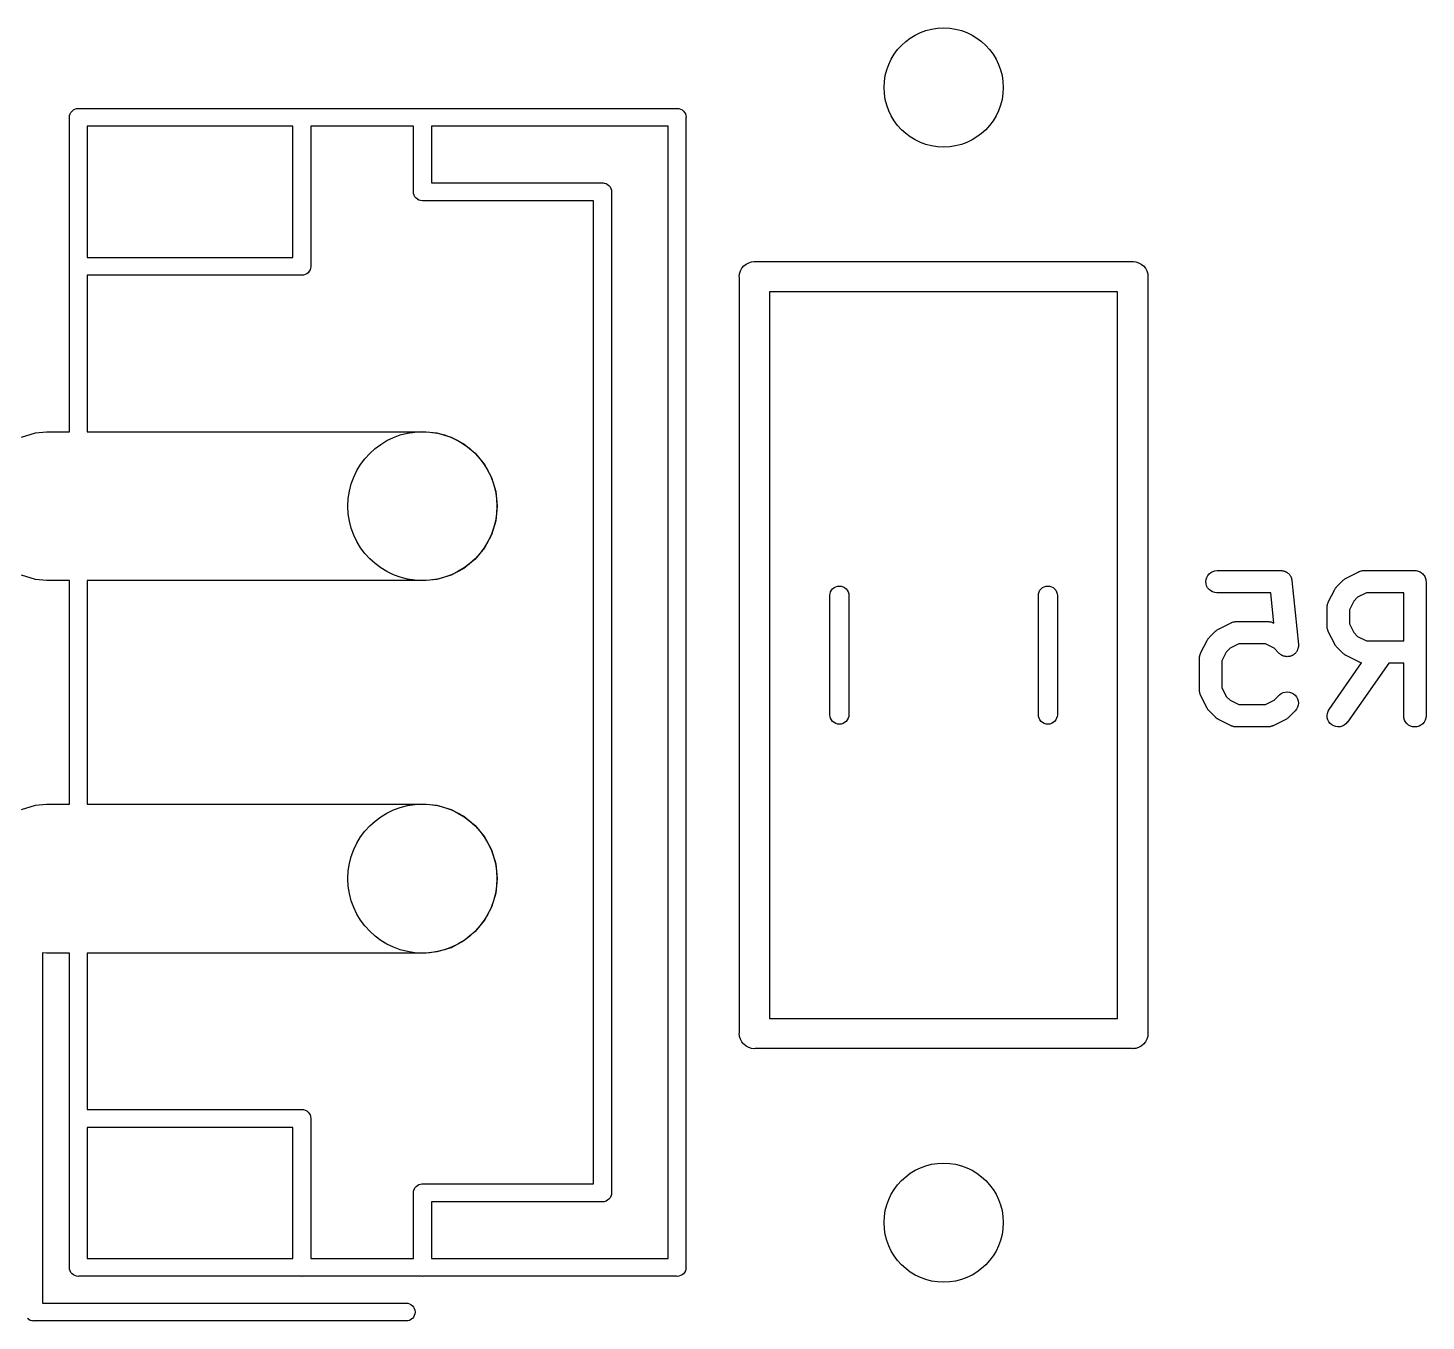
# Model space of a CAD drawing. Extents: x 4.93 to 6.76, y -5.59 to -2.93.
# Drawn here: x 6.3918 to 6.7614, y -4.7626 to -4.4209 of the extents above; entities that cross this region are included whole.
import ezdxf

# ---------------------------------------------------------------- set-up
doc = ezdxf.new("R2010")
doc.units = 0
doc.header["$MEASUREMENT"] = 0
doc.layers.add('BLACK', color=7, linetype='CONTINUOUS')

msp = doc.modelspace()

# ---------------------------------------------------------------- linework, layer by layer
at = {"layer": 'BLACK', "linetype": 'CONTINUOUS'}
for p, q in [((6.40344, -4.44281), (6.4038, -4.44251)), ((6.4038, -4.44251), (6.40421, -4.4423)), ((6.40421, -4.4423), (6.40466, -4.44216)), ((6.40466, -4.44216), (6.405, -4.44213)), ((6.405, -4.44213), (6.40512, -4.44211)), ((6.405, -4.44213), (6.405, -4.44213)), ((6.40512, -4.44211), (6.40523, -4.44213)), ((6.40523, -4.44213), (6.46406, -4.44213)), ((6.46406, -4.44213), (6.46417, -4.44211)), ((6.46417, -4.44211), (6.46429, -4.44213)), ((6.46429, -4.44213), (6.49595, -4.44213)), ((6.49595, -4.44213), (6.49606, -4.44211)), ((6.49606, -4.44211), (6.49618, -4.44213)), ((6.49618, -4.44213), (6.56327, -4.44213)), ((6.56327, -4.44213), (6.56339, -4.44211)), ((6.56339, -4.44211), (6.5635, -4.44213)), ((6.5635, -4.44213), (6.5635, -4.44213)), ((6.5635, -4.44213), (6.56385, -4.44216)), ((6.56385, -4.44216), (6.56429, -4.4423)), ((6.56429, -4.4423), (6.5647, -4.44251)), ((6.5647, -4.44251), (6.56506, -4.44281)), ((6.40274, -4.44449), (6.40279, -4.44403)), ((6.40276, -4.4446), (6.40274, -4.44449)), ((6.40276, -4.48374), (6.40276, -4.4446)), ((6.40279, -4.44403), (6.40293, -4.44358)), ((6.40293, -4.44358), (6.40314, -4.44317)), ((6.40314, -4.44317), (6.40344, -4.44281)), ((6.56506, -4.44281), (6.56536, -4.44317)), ((6.56536, -4.44317), (6.56558, -4.44358)), ((6.56558, -4.44358), (6.56571, -4.44403)), ((6.56571, -4.44403), (6.56576, -4.44449)), ((6.56576, -4.44449), (6.56575, -4.4446)), ((6.56575, -4.4446), (6.56575, -4.74831)), ((6.40748, -4.44685), (6.40748, -4.4815)), ((6.46181, -4.44685), (6.40748, -4.44685)), ((6.46181, -4.4815), (6.46181, -4.44685)), ((6.46654, -4.44685), (6.46654, -4.48374)), ((6.4937, -4.44685), (6.46654, -4.44685)), ((6.4937, -4.46406), (6.4937, -4.44685)), ((6.49843, -4.44685), (6.49843, -4.46181)), ((6.56102, -4.44685), (6.49843, -4.44685)), ((6.56102, -4.74606), (6.56102, -4.44685)), ((6.49369, -4.46417), (6.4937, -4.46406)), ((6.49373, -4.46464), (6.49369, -4.46417)), ((6.49387, -4.46508), (6.49373, -4.46464)), ((6.49843, -4.46181), (6.54358, -4.46181)), ((6.54358, -4.46181), (6.5437, -4.4618)), ((6.5437, -4.4618), (6.54382, -4.46181)), ((6.54382, -4.46181), (6.54416, -4.46185)), ((6.54416, -4.46185), (6.54461, -4.46198)), ((6.54461, -4.46198), (6.54502, -4.4622)), ((6.54502, -4.4622), (6.54538, -4.46249)), ((6.54538, -4.46249), (6.54567, -4.46285)), ((6.54567, -4.46285), (6.54589, -4.46326)), ((6.54589, -4.46326), (6.54603, -4.46371)), ((6.54603, -4.46371), (6.54607, -4.46417)), ((6.54607, -4.46417), (6.54606, -4.46429)), ((6.54606, -4.46429), (6.54606, -4.72862)), ((6.49398, -4.46529), (6.49387, -4.46508)), ((6.49409, -4.46549), (6.49398, -4.46529)), ((6.49438, -4.46585), (6.49409, -4.46549)), ((6.49474, -4.46615), (6.49438, -4.46585)), ((6.49515, -4.46637), (6.49474, -4.46615)), ((6.4956, -4.4665), (6.49515, -4.46637)), ((6.49606, -4.46655), (6.4956, -4.4665)), ((6.49618, -4.46654), (6.49606, -4.46655)), ((6.54134, -4.46654), (6.49618, -4.46654)), ((6.54134, -4.72638), (6.54134, -4.46654)), ((6.40748, -4.4815), (6.46181, -4.4815)), ((6.58163, -4.48327), (6.58232, -4.4829)), ((6.58232, -4.4829), (6.58307, -4.48267)), ((6.58307, -4.48267), (6.58366, -4.48261)), ((6.58366, -4.48261), (6.58386, -4.48259)), ((6.58386, -4.48259), (6.58405, -4.48261)), ((6.58405, -4.48261), (6.68366, -4.48261)), ((6.68366, -4.48261), (6.68386, -4.48259)), ((6.68386, -4.48259), (6.68405, -4.48261)), ((6.68405, -4.48261), (6.68464, -4.48267)), ((6.68464, -4.48267), (6.6854, -4.4829)), ((6.6854, -4.4829), (6.68609, -4.48327)), ((6.40274, -4.48386), (6.40276, -4.48374)), ((6.40276, -4.48397), (6.40274, -4.48386)), ((6.40276, -4.52756), (6.40276, -4.48397)), ((6.46406, -4.48622), (6.40748, -4.48622)), ((6.40748, -4.48622), (6.40748, -4.52756)), ((6.46417, -4.48623), (6.46406, -4.48622)), ((6.46464, -4.48619), (6.46417, -4.48623)), ((6.46508, -4.48605), (6.46464, -4.48619)), ((6.46549, -4.48583), (6.46508, -4.48605)), ((6.46585, -4.48554), (6.46549, -4.48583)), ((6.46615, -4.48518), (6.46585, -4.48554)), ((6.46637, -4.48477), (6.46615, -4.48518)), ((6.4665, -4.48432), (6.46637, -4.48477)), ((6.46654, -4.48397), (6.4665, -4.48432)), ((6.46654, -4.48374), (6.46655, -4.48386)), ((6.46655, -4.48386), (6.46654, -4.48397)), ((6.57984, -4.48661), (6.57992, -4.48583)), ((6.57986, -4.48681), (6.57984, -4.48661)), ((6.57986, -4.68642), (6.57986, -4.48681)), ((6.57992, -4.48583), (6.58014, -4.48508)), ((6.58014, -4.48508), (6.58052, -4.48438)), ((6.58052, -4.48438), (6.58102, -4.48377)), ((6.58102, -4.48377), (6.58163, -4.48327)), ((6.68609, -4.48327), (6.6867, -4.48377)), ((6.6867, -4.48377), (6.6872, -4.48438)), ((6.6872, -4.48438), (6.68757, -4.48508)), ((6.68757, -4.48508), (6.6878, -4.48583)), ((6.6878, -4.48583), (6.68788, -4.48661)), ((6.68788, -4.48661), (6.68786, -4.48681)), ((6.68786, -4.48681), (6.68786, -4.68642)), ((6.58786, -4.49061), (6.58786, -4.68261)), ((6.67986, -4.49061), (6.58786, -4.49061)), ((6.67986, -4.68261), (6.67986, -4.49061)), ((6.39378, -4.52784), (6.39667, -4.52756)), ((6.39667, -4.52756), (6.40276, -4.52756)), ((6.40748, -4.52756), (6.49703, -4.52756)), ((6.49703, -4.52756), (6.49992, -4.52784)), ((6.39007, -4.52897), (6.39378, -4.52784)), ((6.49992, -4.52784), (6.50363, -4.52897)), ((6.50363, -4.52897), (6.50705, -4.5308)), ((6.50705, -4.5308), (6.51005, -4.53326)), ((6.51005, -4.53326), (6.51251, -4.53625)), ((6.51251, -4.53625), (6.51434, -4.53967)), ((6.51434, -4.53967), (6.51546, -4.54339)), ((6.51546, -4.54339), (6.51584, -4.54724)), ((6.51584, -4.54724), (6.51546, -4.5511)), ((6.51546, -4.5511), (6.51434, -4.55481)), ((6.51434, -4.55481), (6.51251, -4.55823)), ((6.51251, -4.55823), (6.51005, -4.56123)), ((6.50705, -4.56369), (6.50363, -4.56552)), ((6.51005, -4.56123), (6.50705, -4.56369)), ((6.7045, -4.56475), (6.70501, -4.56448)), ((6.70501, -4.56448), (6.70556, -4.56431)), ((6.70556, -4.56431), (6.70613, -4.56426)), ((6.70613, -4.56426), (6.723, -4.56426)), ((6.723, -4.56426), (6.72304, -4.56426)), ((6.72304, -4.56426), (6.72318, -4.56427)), ((6.72318, -4.56427), (6.72331, -4.56427)), ((6.72331, -4.56427), (6.72346, -4.5643)), ((6.72346, -4.5643), (6.72362, -4.56432)), ((6.72362, -4.56432), (6.72374, -4.56436)), ((6.72374, -4.56436), (6.72387, -4.56439)), ((6.72387, -4.56439), (6.72402, -4.56445)), ((6.72402, -4.56445), (6.72417, -4.5645)), ((6.72417, -4.5645), (6.72428, -4.56456)), ((6.74362, -4.56457), (6.74365, -4.56455)), ((6.74365, -4.56455), (6.74374, -4.56452)), ((6.74374, -4.56452), (6.74381, -4.56448)), ((6.74381, -4.56448), (6.74401, -4.56442)), ((6.74401, -4.56442), (6.7442, -4.56435)), ((6.7442, -4.56435), (6.74428, -4.56434)), ((6.74428, -4.56434), (6.74436, -4.56431)), ((6.74436, -4.56431), (6.74457, -4.56429)), ((6.74457, -4.56429), (6.74476, -4.56426)), ((6.74476, -4.56426), (6.74485, -4.56427)), ((6.74485, -4.56427), (6.74494, -4.56426)), ((6.74494, -4.56426), (6.75844, -4.56426)), ((6.75844, -4.56426), (6.75846, -4.56426)), ((6.75846, -4.56426), (6.75846, -4.56426)), ((6.75846, -4.56426), (6.75846, -4.56426)), ((6.75846, -4.56426), (6.75848, -4.56426)), ((6.75848, -4.56426), (6.75876, -4.56429)), ((6.75876, -4.56429), (6.75903, -4.56432)), ((6.75903, -4.56432), (6.75904, -4.56432)), ((6.75904, -4.56432), (6.75905, -4.56432)), ((6.75905, -4.56432), (6.75931, -4.56441)), ((6.75931, -4.56441), (6.75958, -4.56449)), ((6.75958, -4.56449), (6.75959, -4.56449)), ((6.75959, -4.56449), (6.7596, -4.5645)), ((6.7596, -4.5645), (6.75984, -4.56463)), ((6.39378, -4.56664), (6.39007, -4.56552)), ((6.39667, -4.56693), (6.39378, -4.56664)), ((6.40276, -4.56693), (6.39667, -4.56693)), ((6.40276, -4.62598), (6.40276, -4.56693)), ((6.49703, -4.56693), (6.40748, -4.56693)), ((6.40748, -4.56693), (6.40748, -4.62598)), ((6.49992, -4.56664), (6.49703, -4.56693)), ((6.50363, -4.56552), (6.49992, -4.56664)), ((6.70318, -4.56719), (6.70324, -4.56662)), ((6.70323, -4.56776), (6.70318, -4.56719)), ((6.70339, -4.56832), (6.70323, -4.56776)), ((6.70324, -4.56662), (6.70341, -4.56607)), ((6.70341, -4.56607), (6.70368, -4.56556)), ((6.70368, -4.56556), (6.70405, -4.56512)), ((6.70405, -4.56512), (6.7045, -4.56475)), ((6.72428, -4.56456), (6.7244, -4.56461)), ((6.7244, -4.56461), (6.72453, -4.5647)), ((6.72453, -4.5647), (6.72467, -4.56477)), ((6.72467, -4.56477), (6.72477, -4.56486)), ((6.72477, -4.56486), (6.72488, -4.56493)), ((6.72488, -4.56493), (6.72499, -4.56504)), ((6.72499, -4.56504), (6.72511, -4.56514)), ((6.72511, -4.56514), (6.7252, -4.56525)), ((6.7252, -4.56525), (6.72529, -4.56534)), ((6.72529, -4.56534), (6.72538, -4.56547)), ((6.72538, -4.56547), (6.72547, -4.56559)), ((6.72547, -4.56559), (6.72553, -4.56571)), ((6.72553, -4.56571), (6.72561, -4.56582)), ((6.72561, -4.56582), (6.72567, -4.56596)), ((6.72567, -4.56596), (6.72574, -4.5661)), ((6.72574, -4.5661), (6.72578, -4.56623)), ((6.72578, -4.56623), (6.72583, -4.56635)), ((6.72583, -4.56635), (6.72586, -4.56651)), ((6.72586, -4.56651), (6.7259, -4.56666)), ((6.7259, -4.56666), (6.72592, -4.56679)), ((6.72592, -4.56679), (6.72594, -4.56692)), ((6.72594, -4.56692), (6.72763, -4.58379)), ((6.73779, -4.5685), (6.73948, -4.56681)), ((6.73948, -4.56681), (6.7395, -4.56678)), ((6.7395, -4.56678), (6.73963, -4.56668)), ((6.73963, -4.56668), (6.73976, -4.56656)), ((6.73976, -4.56656), (6.73986, -4.5665)), ((6.73986, -4.5665), (6.73996, -4.56642)), ((6.73996, -4.56642), (6.7401, -4.56635)), ((6.7401, -4.56635), (6.74024, -4.56626)), ((6.74024, -4.56626), (6.74362, -4.56457)), ((6.75984, -4.56463), (6.76009, -4.56476)), ((6.76009, -4.56476), (6.7601, -4.56477)), ((6.7601, -4.56477), (6.7601, -4.56477)), ((6.7601, -4.56477), (6.76032, -4.56495)), ((6.76032, -4.56495), (6.76053, -4.56513)), ((6.76053, -4.56513), (6.76054, -4.56514)), ((6.76054, -4.56514), (6.76055, -4.56514)), ((6.76055, -4.56514), (6.76072, -4.56536)), ((6.76072, -4.56536), (6.7609, -4.56558)), ((6.7609, -4.56558), (6.7609, -4.56559)), ((6.7609, -4.56559), (6.76091, -4.56559)), ((6.76091, -4.56559), (6.76104, -4.56584)), ((6.76104, -4.56584), (6.76117, -4.56609)), ((6.76117, -4.56609), (6.76117, -4.5661)), ((6.76117, -4.5661), (6.76117, -4.5661)), ((6.76117, -4.5661), (6.76125, -4.56637)), ((6.76125, -4.56637), (6.76133, -4.56664)), ((6.76133, -4.56664), (6.76133, -4.56665)), ((6.76133, -4.56665), (6.76134, -4.56666)), ((6.76134, -4.56666), (6.76136, -4.56693)), ((6.76136, -4.56693), (6.76139, -4.56721)), ((6.76139, -4.56721), (6.76139, -4.60264)), ((6.6038, -4.57074), (6.60384, -4.57038)), ((6.6038, -4.60248), (6.6038, -4.57074)), ((6.60384, -4.57038), (6.60398, -4.5699)), ((6.60398, -4.5699), (6.60421, -4.56947)), ((6.60421, -4.56947), (6.60452, -4.56909)), ((6.60452, -4.56909), (6.6049, -4.56878)), ((6.6049, -4.56878), (6.60534, -4.56855)), ((6.60534, -4.56855), (6.60581, -4.5684)), ((6.60581, -4.5684), (6.6063, -4.56835)), ((6.6063, -4.56835), (6.60679, -4.5684)), ((6.60679, -4.5684), (6.60726, -4.56855)), ((6.60726, -4.56855), (6.60769, -4.56878)), ((6.60769, -4.56878), (6.60808, -4.56909)), ((6.60808, -4.56909), (6.60839, -4.56947)), ((6.60839, -4.56947), (6.60862, -4.5699)), ((6.60862, -4.5699), (6.60876, -4.57038)), ((6.60876, -4.57038), (6.6088, -4.57074)), ((6.6088, -4.57074), (6.6088, -4.60248)), ((6.65892, -4.57074), (6.65895, -4.57038)), ((6.65892, -4.60248), (6.65892, -4.57074)), ((6.65895, -4.57038), (6.6591, -4.5699)), ((6.6591, -4.5699), (6.65933, -4.56947)), ((6.65933, -4.56947), (6.65964, -4.56909)), ((6.65964, -4.56909), (6.66002, -4.56878)), ((6.66002, -4.56878), (6.66046, -4.56855)), ((6.66046, -4.56855), (6.66093, -4.5684)), ((6.66093, -4.5684), (6.66142, -4.56835)), ((6.66142, -4.56835), (6.66191, -4.5684)), ((6.66191, -4.5684), (6.66238, -4.56855)), ((6.66238, -4.56855), (6.66281, -4.56878)), ((6.66281, -4.56878), (6.66319, -4.56909)), ((6.66319, -4.56909), (6.66351, -4.56947)), ((6.66351, -4.56947), (6.66374, -4.5699)), ((6.66374, -4.5699), (6.66388, -4.57038)), ((6.66388, -4.57038), (6.66392, -4.57074)), ((6.66392, -4.57074), (6.66392, -4.60248)), ((6.70366, -4.56883), (6.70339, -4.56832)), ((6.70402, -4.56928), (6.70366, -4.56883)), ((6.70446, -4.56965), (6.70402, -4.56928)), ((6.70497, -4.56992), (6.70446, -4.56965)), ((6.70552, -4.5701), (6.70497, -4.56992)), ((6.70609, -4.57016), (6.70552, -4.5701)), ((6.70613, -4.57016), (6.70609, -4.57016)), ((6.72033, -4.57016), (6.70613, -4.57016)), ((6.72113, -4.57816), (6.72033, -4.57016)), ((6.73555, -4.57264), (6.73724, -4.56926)), ((6.73724, -4.56926), (6.73725, -4.56923)), ((6.73725, -4.56923), (6.73734, -4.56909)), ((6.73734, -4.56909), (6.73742, -4.56894)), ((6.73742, -4.56894), (6.7375, -4.56885)), ((6.7375, -4.56885), (6.73757, -4.56874)), ((6.73757, -4.56874), (6.73768, -4.56863)), ((6.73768, -4.56863), (6.73779, -4.5685)), ((6.74331, -4.57132), (6.7423, -4.57233)), ((6.74564, -4.57016), (6.74331, -4.57132)), ((6.75548, -4.57016), (6.74564, -4.57016)), ((6.75548, -4.58282), (6.75548, -4.57016)), ((6.73524, -4.57374), (6.73528, -4.57355)), ((6.73525, -4.57383), (6.73524, -4.57374)), ((6.73524, -4.57392), (6.73525, -4.57383)), ((6.73524, -4.57396), (6.73524, -4.57392)), ((6.73524, -4.57902), (6.73524, -4.57396)), ((6.73528, -4.57355), (6.7353, -4.57335)), ((6.7353, -4.57335), (6.73533, -4.57326)), ((6.73533, -4.57326), (6.73534, -4.57318)), ((6.73534, -4.57318), (6.73541, -4.57299)), ((6.73541, -4.57299), (6.73548, -4.5728)), ((6.73548, -4.5728), (6.73552, -4.57272)), ((6.73552, -4.57272), (6.73555, -4.57264)), ((6.7423, -4.57233), (6.74114, -4.57466)), ((6.74114, -4.57466), (6.74114, -4.57832)), ((6.7065, -4.57975), (6.70987, -4.57807)), ((6.70987, -4.57807), (6.70991, -4.57805)), ((6.70991, -4.57805), (6.70999, -4.57802)), ((6.70999, -4.57802), (6.71007, -4.57798)), ((6.71007, -4.57798), (6.71026, -4.57792)), ((6.71026, -4.57792), (6.71045, -4.57785)), ((6.71045, -4.57785), (6.71054, -4.57784)), ((6.71054, -4.57784), (6.71062, -4.57781)), ((6.71062, -4.57781), (6.71082, -4.57779)), ((6.71082, -4.57779), (6.71102, -4.57776)), ((6.71102, -4.57776), (6.71111, -4.57776)), ((6.71111, -4.57776), (6.71119, -4.57776)), ((6.71119, -4.57776), (6.71963, -4.57776)), ((6.71963, -4.57776), (6.71967, -4.57776)), ((6.71967, -4.57776), (6.71976, -4.57777)), ((6.71976, -4.57777), (6.71984, -4.57776)), ((6.71984, -4.57776), (6.72004, -4.5778)), ((6.72004, -4.5778), (6.72024, -4.57782)), ((6.72024, -4.57782), (6.72033, -4.57785)), ((6.72033, -4.57785), (6.72041, -4.57786)), ((6.72041, -4.57786), (6.7206, -4.57793)), ((6.7206, -4.57793), (6.72079, -4.57799)), ((6.72079, -4.57799), (6.72087, -4.57804)), ((6.72087, -4.57804), (6.72095, -4.57807)), ((6.72095, -4.57807), (6.72113, -4.57816)), ((6.73524, -4.57911), (6.73524, -4.57902)), ((6.73524, -4.57919), (6.73524, -4.57911)), ((6.73527, -4.57939), (6.73524, -4.57919)), ((6.74114, -4.57832), (6.7423, -4.58065)), ((6.7018, -4.58614), (6.70349, -4.58276)), ((6.70349, -4.58276), (6.70351, -4.58273)), ((6.70351, -4.58273), (6.7036, -4.58259)), ((6.7036, -4.58259), (6.70368, -4.58244)), ((6.70368, -4.58244), (6.70375, -4.58235)), ((6.70375, -4.58235), (6.70382, -4.58224)), ((6.70382, -4.58224), (6.70394, -4.58212)), ((6.70394, -4.58212), (6.70404, -4.582)), ((6.70404, -4.582), (6.70573, -4.58031)), ((6.70573, -4.58031), (6.70576, -4.58028)), ((6.70576, -4.58028), (6.70589, -4.58018)), ((6.70589, -4.58018), (6.70601, -4.58006)), ((6.70601, -4.58006), (6.70611, -4.58)), ((6.70611, -4.58), (6.70621, -4.57992)), ((6.70621, -4.57992), (6.70636, -4.57984)), ((6.70636, -4.57984), (6.7065, -4.57975)), ((6.73529, -4.57959), (6.73527, -4.57939)), ((6.73532, -4.57968), (6.73529, -4.57959)), ((6.73533, -4.57976), (6.73532, -4.57968)), ((6.7354, -4.57995), (6.73533, -4.57976)), ((6.73546, -4.58015), (6.7354, -4.57995)), ((6.7355, -4.58022), (6.73546, -4.58015)), ((6.73553, -4.5803), (6.7355, -4.58022)), ((6.73555, -4.58034), (6.73553, -4.5803)), ((6.73724, -4.58372), (6.73555, -4.58034)), ((6.7423, -4.58065), (6.74331, -4.58166)), ((6.74331, -4.58166), (6.74564, -4.58282)), ((6.74564, -4.58282), (6.75548, -4.58282)), ((6.70158, -4.58676), (6.7016, -4.58668)), ((6.7016, -4.58668), (6.70167, -4.58649)), ((6.70167, -4.58649), (6.70173, -4.58629)), ((6.70173, -4.58629), (6.70177, -4.58622)), ((6.70177, -4.58622), (6.7018, -4.58614)), ((6.70856, -4.58583), (6.7074, -4.58815)), ((6.70957, -4.58482), (6.70856, -4.58583)), ((6.71189, -4.58366), (6.70957, -4.58482)), ((6.71893, -4.58366), (6.71189, -4.58366)), ((6.72125, -4.58482), (6.71893, -4.58366)), ((6.7226, -4.58617), (6.72125, -4.58482)), ((6.72271, -4.58626), (6.7226, -4.58617)), ((6.72281, -4.58636), (6.72271, -4.58626)), ((6.72293, -4.58644), (6.72281, -4.58636)), ((6.72305, -4.58654), (6.72293, -4.58644)), ((6.72317, -4.5866), (6.72305, -4.58654)), ((6.72329, -4.58668), (6.72317, -4.5866)), ((6.72343, -4.58674), (6.72329, -4.58668)), ((6.72606, -4.5867), (6.72593, -4.58675)), ((6.72619, -4.58662), (6.72606, -4.5867)), ((6.72632, -4.58655), (6.72619, -4.58662)), ((6.72643, -4.58646), (6.72632, -4.58655)), ((6.72655, -4.58638), (6.72643, -4.58646)), ((6.72665, -4.58628), (6.72655, -4.58638)), ((6.72676, -4.58619), (6.72665, -4.58628)), ((6.72685, -4.58608), (6.72676, -4.58619)), ((6.72696, -4.58598), (6.72685, -4.58608)), ((6.72704, -4.58586), (6.72696, -4.58598)), ((6.72713, -4.58574), (6.72704, -4.58586)), ((6.7272, -4.58562), (6.72713, -4.58574)), ((6.72728, -4.5855), (6.7272, -4.58562)), ((6.72734, -4.58537), (6.72728, -4.5855)), ((6.72741, -4.58524), (6.72734, -4.58537)), ((6.72745, -4.5851), (6.72741, -4.58524)), ((6.72751, -4.58497), (6.72745, -4.5851)), ((6.72754, -4.58483), (6.72751, -4.58497)), ((6.72758, -4.58469), (6.72754, -4.58483)), ((6.7276, -4.58455), (6.72758, -4.58469)), ((6.72763, -4.58441), (6.7276, -4.58455)), ((6.72763, -4.58379), (6.72763, -4.58383)), ((6.72763, -4.58383), (6.72763, -4.58397)), ((6.72763, -4.58397), (6.72764, -4.58411)), ((6.72764, -4.58411), (6.72763, -4.58426)), ((6.72763, -4.58426), (6.72763, -4.58441)), ((6.73732, -4.58386), (6.73724, -4.58372)), ((6.7374, -4.584), (6.73732, -4.58386)), ((6.73748, -4.5841), (6.7374, -4.584)), ((6.73754, -4.5842), (6.73748, -4.5841)), ((6.73766, -4.58432), (6.73754, -4.5842)), ((6.73776, -4.58445), (6.73766, -4.58432)), ((6.73779, -4.58448), (6.73776, -4.58445)), ((6.73948, -4.58617), (6.73779, -4.58448)), ((6.7396, -4.58628), (6.73948, -4.58617)), ((6.73972, -4.58639), (6.7396, -4.58628)), ((6.73983, -4.58646), (6.73972, -4.58639)), ((6.73992, -4.58654), (6.73983, -4.58646)), ((6.74007, -4.58662), (6.73992, -4.58654)), ((6.74021, -4.58671), (6.74007, -4.58662)), ((6.74024, -4.58672), (6.74021, -4.58671)), ((6.74362, -4.58841), (6.74024, -4.58672)), ((6.70149, -4.58742), (6.7015, -4.58733)), ((6.70149, -4.58746), (6.70149, -4.58742)), ((6.70149, -4.59589), (6.70149, -4.58746)), ((6.7015, -4.58724), (6.70153, -4.58704)), ((6.7015, -4.58733), (6.7015, -4.58724)), ((6.70153, -4.58704), (6.70155, -4.58684)), ((6.70155, -4.58684), (6.70158, -4.58676)), ((6.7074, -4.58815), (6.7074, -4.5952)), ((6.72356, -4.58681), (6.72343, -4.58674)), ((6.72369, -4.58685), (6.72356, -4.58681)), ((6.72382, -4.58691), (6.72369, -4.58685)), ((6.72397, -4.58693), (6.72382, -4.58691)), ((6.72411, -4.58698), (6.72397, -4.58693)), ((6.72425, -4.58699), (6.72411, -4.58698)), ((6.72439, -4.58702), (6.72425, -4.58699)), ((6.72453, -4.58702), (6.72439, -4.58702)), ((6.72468, -4.58704), (6.72453, -4.58702)), ((6.72482, -4.58702), (6.72468, -4.58704)), ((6.72496, -4.58702), (6.72482, -4.58702)), ((6.72511, -4.587), (6.72496, -4.58702)), ((6.72525, -4.58698), (6.72511, -4.587)), ((6.72539, -4.58694), (6.72525, -4.58698)), ((6.72553, -4.58691), (6.72539, -4.58694)), ((6.72567, -4.58686), (6.72553, -4.58691)), ((6.72581, -4.58682), (6.72567, -4.58686)), ((6.72593, -4.58675), (6.72581, -4.58682)), ((6.73577, -4.60095), (6.74437, -4.58866)), ((6.75154, -4.58872), (6.74061, -4.60434)), ((6.7437, -4.58844), (6.74362, -4.58841)), ((6.74377, -4.58848), (6.7437, -4.58844)), ((6.74397, -4.58855), (6.74377, -4.58848)), ((6.74416, -4.58862), (6.74397, -4.58855)), ((6.74424, -4.58863), (6.74416, -4.58862)), ((6.74432, -4.58866), (6.74424, -4.58863)), ((6.74437, -4.58866), (6.74432, -4.58866)), ((6.75548, -4.58872), (6.75154, -4.58872)), ((6.75548, -4.60264), (6.75548, -4.58872)), ((6.7015, -4.59598), (6.70149, -4.59589)), ((6.7015, -4.59607), (6.7015, -4.59598)), ((6.70153, -4.59627), (6.7015, -4.59607)), ((6.70155, -4.59647), (6.70153, -4.59627)), ((6.70157, -4.59655), (6.70155, -4.59647)), ((6.70159, -4.59664), (6.70157, -4.59655)), ((6.70165, -4.59683), (6.70159, -4.59664)), ((6.70171, -4.59702), (6.70165, -4.59683)), ((6.70175, -4.5971), (6.70171, -4.59702)), ((6.70178, -4.59718), (6.70175, -4.5971)), ((6.7018, -4.59721), (6.70178, -4.59718)), ((6.70349, -4.60059), (6.7018, -4.59721)), ((6.7074, -4.5952), (6.70856, -4.59752)), ((6.70856, -4.59752), (6.70957, -4.59853)), ((6.72125, -4.59853), (6.7226, -4.59718)), ((6.7226, -4.59718), (6.72263, -4.59715)), ((6.72263, -4.59715), (6.72308, -4.59679)), ((6.72308, -4.59679), (6.72359, -4.59653)), ((6.72359, -4.59653), (6.72415, -4.59637)), ((6.72415, -4.59637), (6.72472, -4.59632)), ((6.72472, -4.59632), (6.72529, -4.59638)), ((6.72529, -4.59638), (6.72584, -4.59655)), ((6.72584, -4.59655), (6.72635, -4.59683)), ((6.72635, -4.59683), (6.72679, -4.5972)), ((6.72679, -4.5972), (6.72716, -4.59764)), ((6.72716, -4.59764), (6.72742, -4.59815)), ((6.70358, -4.60073), (6.70349, -4.60059)), ((6.70365, -4.60088), (6.70358, -4.60073)), ((6.70373, -4.60097), (6.70365, -4.60088)), ((6.7038, -4.60108), (6.70373, -4.60097)), ((6.70391, -4.6012), (6.7038, -4.60108)), ((6.70401, -4.60133), (6.70391, -4.6012)), ((6.70404, -4.60136), (6.70401, -4.60133)), ((6.70573, -4.60304), (6.70404, -4.60136)), ((6.70957, -4.59853), (6.71189, -4.59969)), ((6.71189, -4.59969), (6.71893, -4.59969)), ((6.71893, -4.59969), (6.72125, -4.59853)), ((6.72678, -4.60136), (6.72509, -4.60304)), ((6.72714, -4.60091), (6.72678, -4.60136)), ((6.72742, -4.6004), (6.72714, -4.60091)), ((6.72742, -4.59815), (6.72759, -4.59871)), ((6.72759, -4.59985), (6.72742, -4.6004)), ((6.72759, -4.59871), (6.72764, -4.59928)), ((6.72764, -4.59928), (6.72759, -4.59985)), ((6.73531, -4.602), (6.73549, -4.60145)), ((6.73549, -4.60145), (6.73577, -4.60095)), ((6.60384, -4.60285), (6.6038, -4.60248)), ((6.60398, -4.60332), (6.60384, -4.60285)), ((6.60421, -4.60376), (6.60398, -4.60332)), ((6.60452, -4.60414), (6.60421, -4.60376)), ((6.6049, -4.60445), (6.60452, -4.60414)), ((6.60534, -4.60468), (6.6049, -4.60445)), ((6.60581, -4.60483), (6.60534, -4.60468)), ((6.6063, -4.60487), (6.60581, -4.60483)), ((6.60679, -4.60483), (6.6063, -4.60487)), ((6.60726, -4.60468), (6.60679, -4.60483)), ((6.60769, -4.60445), (6.60726, -4.60468)), ((6.60808, -4.60414), (6.60769, -4.60445)), ((6.60839, -4.60376), (6.60808, -4.60414)), ((6.60862, -4.60332), (6.60839, -4.60376)), ((6.60876, -4.60285), (6.60862, -4.60332)), ((6.6088, -4.60248), (6.60876, -4.60285)), ((6.65895, -4.60285), (6.65892, -4.60248)), ((6.6591, -4.60332), (6.65895, -4.60285)), ((6.65933, -4.60376), (6.6591, -4.60332)), ((6.65964, -4.60414), (6.65933, -4.60376)), ((6.66002, -4.60445), (6.65964, -4.60414)), ((6.66046, -4.60468), (6.66002, -4.60445)), ((6.66093, -4.60483), (6.66046, -4.60468)), ((6.66142, -4.60487), (6.66093, -4.60483)), ((6.66191, -4.60483), (6.66142, -4.60487)), ((6.66238, -4.60468), (6.66191, -4.60483)), ((6.66281, -4.60445), (6.66238, -4.60468)), ((6.66319, -4.60414), (6.66281, -4.60445)), ((6.66351, -4.60376), (6.66319, -4.60414)), ((6.66374, -4.60332), (6.66351, -4.60376)), ((6.66388, -4.60285), (6.66374, -4.60332)), ((6.66392, -4.60248), (6.66388, -4.60285)), ((6.70586, -4.60315), (6.70573, -4.60304)), ((6.70598, -4.60326), (6.70586, -4.60315)), ((6.70608, -4.60333), (6.70598, -4.60326)), ((6.70618, -4.60341), (6.70608, -4.60333)), ((6.70632, -4.60349), (6.70618, -4.60341)), ((6.70646, -4.60358), (6.70632, -4.60349)), ((6.7065, -4.6036), (6.70646, -4.60358)), ((6.70987, -4.60528), (6.7065, -4.6036)), ((6.72432, -4.6036), (6.72095, -4.60528)), ((6.72446, -4.60351), (6.72432, -4.6036)), ((6.72461, -4.60343), (6.72446, -4.60351)), ((6.72471, -4.60336), (6.72461, -4.60343)), ((6.72481, -4.60329), (6.72471, -4.60336)), ((6.72493, -4.60318), (6.72481, -4.60329)), ((6.72506, -4.60307), (6.72493, -4.60318)), ((6.72509, -4.60304), (6.72506, -4.60307)), ((6.73524, -4.60257), (6.73531, -4.602)), ((6.73528, -4.60315), (6.73524, -4.60257)), ((6.73543, -4.6037), (6.73528, -4.60315)), ((6.73569, -4.60422), (6.73543, -4.6037)), ((6.73604, -4.60467), (6.73569, -4.60422)), ((6.73648, -4.60505), (6.73604, -4.60467)), ((6.73698, -4.60534), (6.73648, -4.60505)), ((6.73975, -4.60515), (6.73923, -4.60541)), ((6.7402, -4.6048), (6.73975, -4.60515)), ((6.74058, -4.60437), (6.7402, -4.6048)), ((6.74061, -4.60434), (6.74058, -4.60437)), ((6.75554, -4.60322), (6.75548, -4.60264)), ((6.75571, -4.60377), (6.75554, -4.60322)), ((6.75598, -4.60428), (6.75571, -4.60377)), ((6.75634, -4.60472), (6.75598, -4.60428)), ((6.75679, -4.60509), (6.75634, -4.60472)), ((6.75729, -4.60537), (6.75679, -4.60509)), ((6.76005, -4.60511), (6.75954, -4.60538)), ((6.7605, -4.60475), (6.76005, -4.60511)), ((6.76087, -4.60431), (6.7605, -4.60475)), ((6.76115, -4.60381), (6.76087, -4.60431)), ((6.76132, -4.60326), (6.76115, -4.60381)), ((6.76139, -4.60268), (6.76132, -4.60326)), ((6.76139, -4.60264), (6.76139, -4.60268)), ((6.70995, -4.60532), (6.70987, -4.60528)), ((6.71003, -4.60536), (6.70995, -4.60532)), ((6.71022, -4.60542), (6.71003, -4.60536)), ((6.71041, -4.60549), (6.71022, -4.60542)), ((6.7105, -4.60551), (6.71041, -4.60549)), ((6.71058, -4.60553), (6.7105, -4.60551)), ((6.71078, -4.60555), (6.71058, -4.60553)), ((6.71098, -4.60559), (6.71078, -4.60555)), ((6.71106, -4.60559), (6.71098, -4.60559)), ((6.71115, -4.6056), (6.71106, -4.60559)), ((6.71119, -4.6056), (6.71115, -4.6056)), ((6.71963, -4.6056), (6.71119, -4.6056)), ((6.71972, -4.60559), (6.71963, -4.6056)), ((6.7198, -4.60559), (6.71972, -4.60559)), ((6.72, -4.60556), (6.7198, -4.60559)), ((6.7202, -4.60554), (6.72, -4.60556)), ((6.72029, -4.60551), (6.7202, -4.60554)), ((6.72037, -4.6055), (6.72029, -4.60551)), ((6.72056, -4.60543), (6.72037, -4.6055)), ((6.72075, -4.60537), (6.72056, -4.60543)), ((6.72083, -4.60533), (6.72075, -4.60537)), ((6.72091, -4.6053), (6.72083, -4.60533)), ((6.72095, -4.60528), (6.72091, -4.6053)), ((6.73753, -4.60552), (6.73698, -4.60534)), ((6.7381, -4.60559), (6.73753, -4.60552)), ((6.73867, -4.60556), (6.7381, -4.60559)), ((6.73923, -4.60541), (6.73867, -4.60556)), ((6.75784, -4.60554), (6.75729, -4.60537)), ((6.75842, -4.6056), (6.75784, -4.60554)), ((6.75899, -4.60554), (6.75842, -4.6056)), ((6.75954, -4.60538), (6.75899, -4.60554)), ((6.39007, -4.62739), (6.39378, -4.62627)), ((6.39378, -4.62627), (6.39667, -4.62598)), ((6.39667, -4.62598), (6.40276, -4.62598)), ((6.40748, -4.62598), (6.49703, -4.62598)), ((6.49703, -4.62598), (6.49992, -4.62627)), ((6.49992, -4.62627), (6.50363, -4.62739)), ((6.50363, -4.62739), (6.50705, -4.62922)), ((6.50705, -4.62922), (6.51005, -4.63168)), ((6.51005, -4.63168), (6.51251, -4.63468)), ((6.51251, -4.63468), (6.51434, -4.6381)), ((6.51434, -4.6381), (6.51546, -4.64181)), ((6.51546, -4.64181), (6.51584, -4.64567)), ((6.51584, -4.64567), (6.51546, -4.64953)), ((6.51546, -4.64953), (6.51434, -4.65324)), ((6.51434, -4.65324), (6.51251, -4.65666)), ((6.51251, -4.65666), (6.51005, -4.65966)), ((6.51005, -4.65966), (6.50705, -4.66212)), ((6.50363, -4.66394), (6.49992, -4.66507)), ((6.50705, -4.66212), (6.50363, -4.66394)), ((6.39667, -4.66535), (6.39567, -4.66526)), ((6.39567, -4.66526), (6.39567, -4.75787)), ((6.40276, -4.66535), (6.39667, -4.66535)), ((6.40276, -4.70894), (6.40276, -4.66535)), ((6.49703, -4.66535), (6.40748, -4.66535)), ((6.40748, -4.66535), (6.40748, -4.70669)), ((6.49992, -4.66507), (6.49703, -4.66535)), ((6.58786, -4.68261), (6.67986, -4.68261)), ((6.57984, -4.68661), (6.57986, -4.68642)), ((6.68786, -4.68642), (6.68788, -4.68661)), ((6.57992, -4.6874), (6.57984, -4.68661)), ((6.58014, -4.68815), (6.57992, -4.6874)), ((6.58052, -4.68885), (6.58014, -4.68815)), ((6.58085, -4.68926), (6.58052, -4.68885)), ((6.58102, -4.68946), (6.58085, -4.68926)), ((6.58163, -4.68996), (6.58102, -4.68946)), ((6.58232, -4.69033), (6.58163, -4.68996)), ((6.68609, -4.68996), (6.6854, -4.69033)), ((6.6867, -4.68946), (6.68609, -4.68996)), ((6.6872, -4.68885), (6.6867, -4.68946)), ((6.68757, -4.68815), (6.6872, -4.68885)), ((6.6878, -4.6874), (6.68757, -4.68815)), ((6.68788, -4.68661), (6.6878, -4.6874)), ((6.58307, -4.69056), (6.58232, -4.69033)), ((6.58386, -4.69063), (6.58307, -4.69056)), ((6.58405, -4.69061), (6.58386, -4.69063)), ((6.68366, -4.69061), (6.58405, -4.69061)), ((6.68386, -4.69063), (6.68366, -4.69061)), ((6.68405, -4.69061), (6.68386, -4.69063)), ((6.68464, -4.69056), (6.68405, -4.69061)), ((6.6854, -4.69033), (6.68464, -4.69056)), ((6.40748, -4.70669), (6.46406, -4.70669)), ((6.46406, -4.70669), (6.46417, -4.70668)), ((6.46417, -4.70668), (6.46429, -4.70669)), ((6.46429, -4.70669), (6.46464, -4.70673)), ((6.46464, -4.70673), (6.46508, -4.70686)), ((6.46508, -4.70686), (6.46549, -4.70708)), ((6.46549, -4.70708), (6.46585, -4.70738)), ((6.46585, -4.70738), (6.46615, -4.70774)), ((6.46615, -4.70774), (6.46637, -4.70815)), ((6.46637, -4.70815), (6.4665, -4.70859)), ((6.4665, -4.70859), (6.46655, -4.70906)), ((6.40274, -4.70906), (6.40276, -4.70894)), ((6.40276, -4.70917), (6.40274, -4.70906)), ((6.40276, -4.74831), (6.40276, -4.70917)), ((6.40748, -4.71142), (6.40748, -4.74606)), ((6.46181, -4.71142), (6.40748, -4.71142)), ((6.46181, -4.74606), (6.46181, -4.71142)), ((6.46655, -4.70906), (6.46654, -4.70917)), ((6.46654, -4.70917), (6.46654, -4.74606)), ((6.49409, -4.72742), (6.49438, -4.72706)), ((6.49438, -4.72706), (6.49474, -4.72677)), ((6.49474, -4.72677), (6.49515, -4.72655)), ((6.49515, -4.72655), (6.4956, -4.72641)), ((6.4956, -4.72641), (6.49595, -4.72638)), ((6.49595, -4.72638), (6.49606, -4.72637)), ((6.49595, -4.72638), (6.49595, -4.72638)), ((6.49606, -4.72637), (6.49618, -4.72638)), ((6.49618, -4.72638), (6.54134, -4.72638)), ((6.49369, -4.72874), (6.49373, -4.72828)), ((6.4937, -4.72886), (6.49369, -4.72874)), ((6.4937, -4.74606), (6.4937, -4.72886)), ((6.49373, -4.72828), (6.49387, -4.72783)), ((6.49387, -4.72783), (6.49409, -4.72742)), ((6.54502, -4.73071), (6.54461, -4.73093)), ((6.54538, -4.73042), (6.54502, -4.73071)), ((6.54567, -4.73006), (6.54538, -4.73042)), ((6.54589, -4.72965), (6.54567, -4.73006)), ((6.54603, -4.7292), (6.54589, -4.72965)), ((6.54607, -4.72874), (6.54603, -4.7292)), ((6.54606, -4.72862), (6.54607, -4.72874)), ((6.54358, -4.7311), (6.49843, -4.7311)), ((6.49843, -4.7311), (6.49843, -4.74606)), ((6.5437, -4.73111), (6.54358, -4.7311)), ((6.54382, -4.7311), (6.5437, -4.73111)), ((6.54416, -4.73107), (6.54382, -4.7311)), ((6.54382, -4.7311), (6.54382, -4.7311)), ((6.54461, -4.73093), (6.54416, -4.73107)), ((6.40274, -4.74843), (6.40276, -4.74831)), ((6.40279, -4.74889), (6.40274, -4.74843)), ((6.40293, -4.74933), (6.40279, -4.74889)), ((6.40314, -4.74974), (6.40293, -4.74933)), ((6.40748, -4.74606), (6.46181, -4.74606)), ((6.46654, -4.74606), (6.4937, -4.74606)), ((6.49843, -4.74606), (6.56102, -4.74606)), ((6.56558, -4.74933), (6.56536, -4.74974)), ((6.56571, -4.74889), (6.56558, -4.74933)), ((6.56575, -4.74854), (6.56571, -4.74889)), ((6.56575, -4.74831), (6.56576, -4.74843)), ((6.56576, -4.74843), (6.56575, -4.74854)), ((6.56575, -4.74854), (6.56575, -4.74854)), ((6.40344, -4.7501), (6.40314, -4.74974)), ((6.4038, -4.7504), (6.40344, -4.7501)), ((6.40421, -4.75062), (6.4038, -4.7504)), ((6.40466, -4.75075), (6.40421, -4.75062)), ((6.40512, -4.7508), (6.40466, -4.75075)), ((6.40523, -4.75079), (6.40512, -4.7508)), ((6.46406, -4.75079), (6.40523, -4.75079)), ((6.46417, -4.7508), (6.46406, -4.75079)), ((6.46429, -4.75079), (6.46417, -4.7508)), ((6.49595, -4.75079), (6.46429, -4.75079)), ((6.49606, -4.7508), (6.49595, -4.75079)), ((6.49618, -4.75079), (6.49606, -4.7508)), ((6.56327, -4.75079), (6.49618, -4.75079)), ((6.56339, -4.7508), (6.56327, -4.75079)), ((6.56385, -4.75075), (6.56339, -4.7508)), ((6.56429, -4.75062), (6.56385, -4.75075)), ((6.5647, -4.7504), (6.56429, -4.75062)), ((6.56506, -4.7501), (6.5647, -4.7504)), ((6.56536, -4.74974), (6.56506, -4.7501)), ((6.39567, -4.75787), (6.49185, -4.75787)), ((6.49185, -4.75787), (6.4922, -4.75791)), ((6.4922, -4.75791), (6.49264, -4.75804)), ((6.49264, -4.75804), (6.49305, -4.75826)), ((6.49305, -4.75826), (6.49341, -4.75856)), ((6.49341, -4.75856), (6.49371, -4.75892)), ((6.49371, -4.75892), (6.49393, -4.75933)), ((6.49393, -4.75933), (6.49406, -4.75977)), ((6.49406, -4.75977), (6.49411, -4.76024)), ((6.49411, -4.76024), (6.49406, -4.7607)), ((6.39199, -4.76221), (6.39163, -4.76191)), ((6.3924, -4.76243), (6.39199, -4.76221)), ((6.39284, -4.76256), (6.3924, -4.76243)), ((6.39317, -4.7626), (6.39284, -4.76256)), ((6.39331, -4.76261), (6.39317, -4.7626)), ((6.39342, -4.7626), (6.39331, -4.76261)), ((6.49185, -4.7626), (6.39342, -4.7626)), ((6.4922, -4.76256), (6.49185, -4.7626)), ((6.49264, -4.76243), (6.4922, -4.76256)), ((6.49305, -4.76221), (6.49264, -4.76243)), ((6.49341, -4.76191), (6.49305, -4.76221)), ((6.49371, -4.76155), (6.49341, -4.76191)), ((6.49393, -4.76114), (6.49371, -4.76155)), ((6.49406, -4.7607), (6.49393, -4.76114))]:
    msp.add_line(p, q, dxfattribs=at)
at = {"layer": 'BLACK'}
for centre, radius in [((6.63386, -4.43661), 0.01575), ((6.49606, -4.54724), 0.01969), ((6.49606, -4.64567), 0.01969), ((6.63386, -4.73661), 0.01575)]:
    msp.add_circle(centre, radius, dxfattribs=at)

doc.saveas('drawing.dxf')
